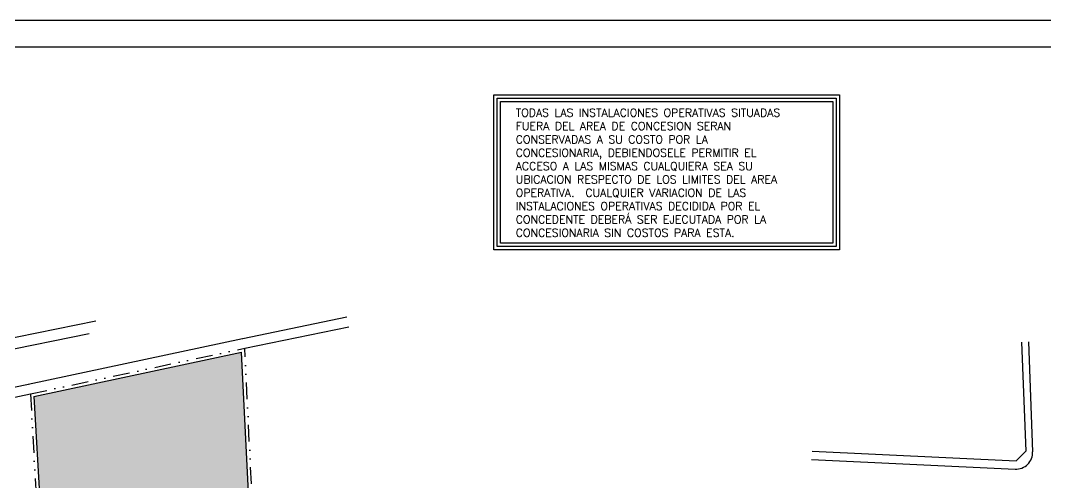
# Model space of a CAD drawing. Header units: metres. Extents: x -2640 to -492, y 2614 to 2999.
# Drawn here: x -1530 to -1222.6, y 2860 to 2998.5 of the extents above; entities that cross this region are included whole.
import ezdxf

# ---------------------------------------------------------------- set-up
doc = ezdxf.new("R2010")
doc.units = ezdxf.units.M
doc.header["$LTSCALE"] = 10
doc.header["$MEASUREMENT"] = 0
doc.linetypes.add('DIVIDE', pattern=[1.25, 0.5, -0.25, 0, -0.25, 0, -0.25])
doc.linetypes.add('HIDDENX2', pattern=[0.75, 0.5, -0.25])
for name, color, linetype in [('CALLES', 2, 'CONTINUOUS'), ('LINEA_02', 2, 'CONTINUOUS'), ('RECUADRO', 9, 'CONTINUOUS'), ('RECUADRO2', 2, 'CONTINUOUS'), ('TEXT-03', 3, 'CONTINUOUS'), ('Titulo (Solo límites)', 102, 'DIVIDE'), ('VENDIDO', 130, 'CONTINUOUS')]:
    doc.layers.add(name, color=color, linetype=linetype)
doc.styles.add('ROMANS', font='romans.shx')

msp = doc.modelspace()

# ---------------------------------------------------------------- hatches: boundary and pattern name
at = {"layer": 'VENDIDO'}
h = msp.add_hatch(dxfattribs=at)
h.set_pattern_fill('DOTS', color=256, scale=20, style=0)
h.set_pattern_definition([(0, (-2646.3747, 2614.0672), (0.625, 1.25), [0, -1.25])])
h.paths.add_polyline_path([(-1463.712, 2899.077), (-1525.982, 2885.811), (-1520.463, 2790.197), (-1520.405, 2789.19), (-1458.051, 2784.714), (-1458.101, 2785.72)])
h.paths.add_polyline_path([(-1458.051, 2784.714), (-1520.405, 2789.19), (-1519.647, 2776.071), (-1457.416, 2771.894)])

# ---------------------------------------------------------------- linework, layer by layer
at = {"layer": 'CALLES'}
for p, q in [((-1577.868, 2894.317), (-1507.429, 2908.459)), ((-1463.378, 2903.238), (-1432.137, 2909.688)), ((-1578.501, 2890.722), (-1509.383, 2904.749)), ((-1462.772, 2900.3), (-1431.53, 2906.75)), ((-1527.655, 2889.545), (-1463.397, 2903.234)), ((-1229.853, 2902.148), (-1228.575, 2869.404)), ((-1227.795, 2902.231), (-1226.507, 2869.243)), ((-1639.138, 2866.576), (-1527.635, 2889.549)), ((-1639.092, 2863.522), (-1527.03, 2886.611)), ((-1292.651, 2869.425), (-1231.455, 2866.547)), ((-1231.455, 2866.547), (-1228.575, 2869.404)), ((-1292.769, 2866.923), (-1231.738, 2864.054))]:
    msp.add_line(p, q, dxfattribs=at)
msp.add_arc((-1231.503, 2869.048), 5, 267.30805, 2.23552, dxfattribs=at)
at = {"layer": 'LINEA_02', "linetype": 'Continuous'}
for points in [[(-1388.046, 2976.302), (-1284.461, 2976.302), (-1284.461, 2929.777), (-1388.046, 2929.777)], [(-1387.046, 2975.302), (-1285.461, 2975.302), (-1285.461, 2930.777), (-1387.046, 2930.777)], [(-1386.046, 2974.302), (-1286.461, 2974.302), (-1286.461, 2931.777), (-1386.046, 2931.777)]]:
    msp.add_lwpolyline(points, close=True, dxfattribs=at)
at = {"layer": 'RECUADRO'}
msp.add_line((-753.099, 2990.544), (-2615.495, 2990.544), dxfattribs=at)
at = {"layer": 'RECUADRO2'}
for q in [(-2640.495, 2998.544), (-2632.002, 2998.544), (-2632.002, 2998.544)]:
    msp.add_line((-745.099, 2998.544), q, dxfattribs=at)
at = {"layer": 'Titulo (Solo límites)'}
for p, q in [((-1527.03, 2886.611), (-1462.772, 2900.3)), ((-1456.362, 2770.821), (-1462.772, 2900.3)), ((-1527.03, 2886.611), (-1520.595, 2775.133))]:
    msp.add_line(p, q, dxfattribs=at)
at = {"layer": 'VENDIDO'}
for p, q in [((-1525.982, 2885.811), (-1463.712, 2899.077)), ((-1458.101, 2785.72), (-1463.712, 2899.077)), ((-1525.982, 2885.811), (-1520.463, 2790.197))]:
    msp.add_line(p, q, dxfattribs=at)

# ---------------------------------------------------------------- texts
at = {"layer": 'TEXT-03', "linetype": 'HIDDENX2', "insert": (-1381.496, 2972.104), "char_height": 2.4, "width": 91.82, "attachment_point": 1, "style": 'ROMANS'}
msp.add_mtext('TODAS LAS INSTALACIONES OPERATIVAS SITUADAS FUERA DEL AREA DE CONCESION SERAN CONSERVADAS A SU COSTO POR LA CONCESIONARIA, DEBIENDOSELE PERMITIR EL ACCESO A LAS MISMAS CUALQUIERA SEA SU UBICACION RESPECTO DE LOS LIMITES DEL AREA OPERATIVA.  CUALQUIER VARIACION DE LAS INSTALACIONES OPERATIVAS DECIDIDA POR EL CONCEDENTE DEBERÁ SER EJECUTADA POR LA CONCESIONARIA SIN COSTOS PARA ESTA.', dxfattribs=at)

doc.saveas('drawing.dxf')
